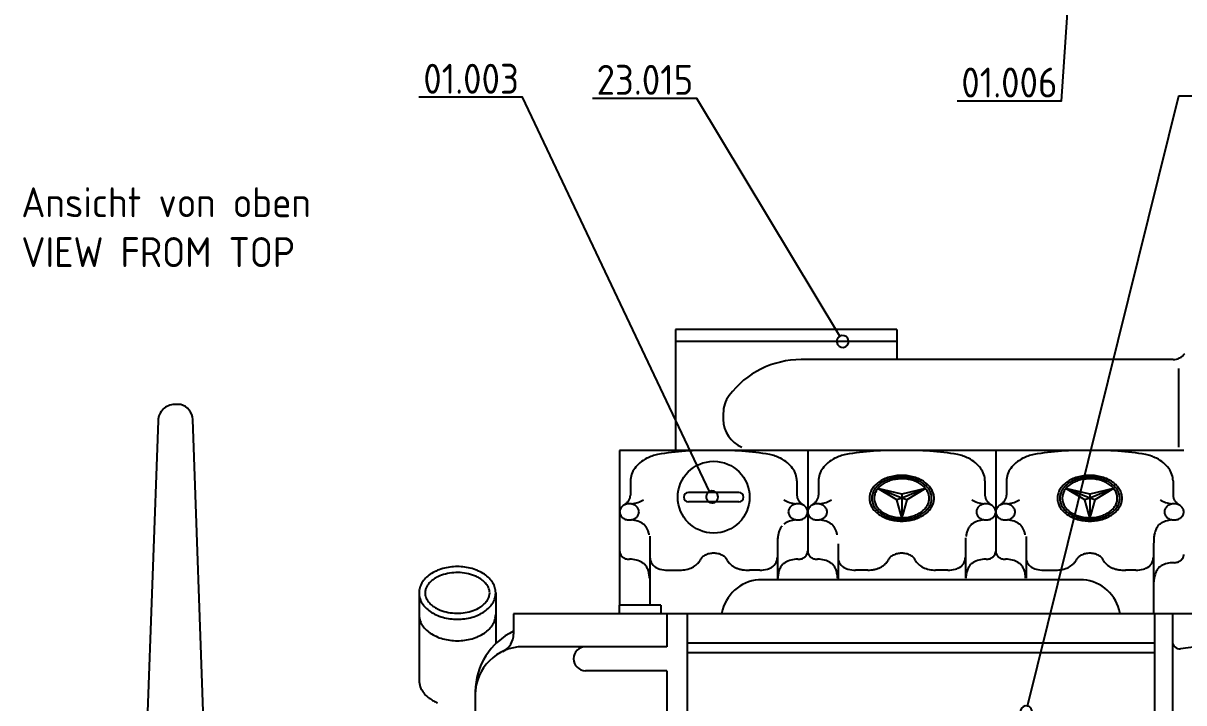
# Model space of a CAD drawing. Extents: x 138 to 6334, y 107 to 3959.
# Drawn here: x 469 to 1438, y 1206 to 1774 of the extents above; entities that cross this region are included whole.
import ezdxf
from ezdxf.enums import TextEntityAlignment as Align

# ---------------------------------------------------------------- set-up
doc = ezdxf.new("R2010")
doc.units = 0
for name, color, linetype in [('5', 3, 'CONTINUOUS'), ('6', 2, 'CONTINUOUS'), ('RASTER-6', 2, 'CONTINUOUS'), ('TV-0', 7, 'CONTINUOUS'), ('TV-4', 3, 'CONTINUOUS')]:
    doc.layers.add(name, color=color, linetype=linetype)
doc.styles.get("Standard").update_dxf_attribs({"font": 'geniso.shx'})

msp = doc.modelspace()

# ---------------------------------------------------------------- linework, layer by layer
at = {"layer": '5'}
for points in [[(1384.625785, 2432.708933, 1), (1385.301565, 2442.686073, 1), (1384.625785, 2432.708933), (1335.590771, 1708.760556), (1248.830928, 1708.760556)], [(1042.198198, 1382.44952, 1), (1046.483282, 1373.414142, 1), (1042.198198, 1382.44952), (885.943842, 1711.921946), (799.388624, 1711.921946)], [(1150.76551, 1512.18026, 1), (1155.825963, 1503.55519, 1), (1150.76551, 1512.18026), (1031.522388, 1711.006911), (944.352011, 1711.006911)], [(1307.654924, 1203.143978, 1), (1305.252521, 1193.436844, 1), (1307.654924, 1203.143978), (1433.858224, 1713.080268), (1526.255104, 1713.080268)]]:
    msp.add_lwpolyline(points, format="xyb", dxfattribs=at)
at = {"layer": 'TV-0'}
for p, q in [((1013.561394, 1517.728351), (1013.561394, 1416.751351)), ((1198.561394, 1517.728351), (1013.561394, 1517.728351)), ((1198.561394, 1517.728351), (1198.561394, 1492.728351)), ((1198.561394, 1507.728351), (1013.561394, 1507.728351)), ((1429.067394, 1492.728351), (1118.561394, 1492.728351)), ((600.641394, 1455.228351), (595.481394, 1455.228351)), ((1053.561394, 1447.728351), (1053.561394, 1442.728351)), ((581.686394, 1441.658351), (569.755394, 1107.947351)), ((622.683394, 1107.947351), (610.715394, 1442.684351)), ((1124.059394, 1416.751351), (967.059394, 1416.751351)), ((967.059394, 1416.751351), (967.059394, 1287.528351)), ((1281.059394, 1416.751351), (1124.059394, 1416.751351)), ((1124.059394, 1416.751351), (1124.059394, 1332.598351)), ((1281.059394, 1416.751351), (1281.059394, 1332.598351)), ((1438.059394, 1416.751351), (1281.059394, 1416.751351)), ((1281.059394, 1416.751351), (1281.059394, 1346.228351)), ((976.059394, 1391.253351), (976.059394, 1379.436351)), ((1115.059394, 1391.253351), (1115.059394, 1379.436351)), ((1115.059394, 1391.253351), (1115.059394, 1379.436351)), ((1133.059394, 1391.253351), (1133.059394, 1379.436351)), ((1272.059394, 1391.253351), (1272.059394, 1379.436351)), ((1272.059394, 1391.253351), (1272.059394, 1379.436351)), ((1290.059394, 1391.253351), (1290.059394, 1379.436351)), ((1429.059394, 1391.253351), (1429.059394, 1379.436351)), ((1429.059394, 1391.253351), (1429.059394, 1379.436351)), ((1066.559394, 1381.728351), (1024.559394, 1381.728351)), ((1202.559394, 1380.288351), (1182.640394, 1384.965351)), ((1198.402394, 1375.419351), (1182.640394, 1384.965351)), ((1202.559394, 1376.834351), (1182.640394, 1384.965351)), ((1202.559394, 1376.834351), (1198.402394, 1375.419351)), ((1222.478394, 1384.965351), (1202.559394, 1380.288351)), ((1222.478394, 1384.965351), (1202.559394, 1376.834351)), ((1202.559394, 1380.288351), (1202.559394, 1376.834351)), ((1206.716394, 1375.419351), (1202.559394, 1376.834351)), ((1202.559394, 1376.834351), (1202.559394, 1360.570351)), ((1222.478394, 1384.965351), (1206.716394, 1375.419351)), ((1359.559394, 1380.288351), (1339.640394, 1384.965351)), ((1355.402394, 1375.419351), (1339.640394, 1384.965351)), ((1359.559394, 1376.834351), (1339.640394, 1384.965351)), ((1359.559394, 1376.834351), (1355.402394, 1375.419351)), ((1379.478394, 1384.965351), (1359.559394, 1380.288351)), ((1379.478394, 1384.965351), (1359.559394, 1376.834351)), ((1359.559394, 1380.288351), (1359.559394, 1376.834351)), ((1363.716394, 1375.419351), (1359.559394, 1376.834351)), ((1359.559394, 1376.834351), (1359.559394, 1360.570351)), ((1379.478394, 1384.965351), (1363.716394, 1375.419351)), ((1066.559394, 1373.728351), (1024.559394, 1373.728351)), ((1202.559394, 1360.570351), (1198.402394, 1375.419351)), ((1206.716394, 1375.419351), (1202.559394, 1360.570351)), ((1359.559394, 1360.570351), (1355.402394, 1375.419351)), ((1363.716394, 1375.419351), (1359.559394, 1360.570351)), ((992.376394, 1345.108351), (992.376394, 1310.050351)), ((1098.742394, 1343.665351), (1098.742394, 1308.728351)), ((1149.376394, 1338.839351), (1149.376394, 1308.728351)), ((1255.742394, 1343.643351), (1255.742394, 1310.050351)), ((1306.376394, 1344.778351), (1306.376394, 1310.050351)), ((1413.076394, 1342.778351), (1412.742394, 1336.019351)), ((1412.742394, 1336.019351), (1412.742394, 1291.162351)), ((976.995394, 1325.807351), (975.159394, 1325.807351)), ((1115.959394, 1325.807351), (1114.122394, 1325.807351)), ((1133.995394, 1325.807351), (1132.159394, 1325.807351)), ((1272.959394, 1325.807351), (1271.122394, 1325.807351)), ((1290.995394, 1325.807351), (1289.159394, 1325.807351)), ((1429.959394, 1322.988351), (1428.122394, 1322.988351)), ((992.376394, 1315.050351), (992.376394, 1287.528351)), ((1007.059394, 1316.726351), (1017.274394, 1316.726351)), ((1073.843394, 1316.726351), (1075.559394, 1316.726351)), ((1084.120394, 1316.727351), (1075.402394, 1316.726351)), ((1351.335394, 1308.728351), (1085.787394, 1308.728351)), ((1172.715394, 1316.726351), (1163.997394, 1316.727351)), ((1174.274394, 1316.726351), (1172.559394, 1316.726351)), ((1241.059394, 1316.726351), (1230.843394, 1316.726351)), ((1321.059394, 1316.726351), (1331.274394, 1316.726351)), ((1387.843394, 1316.726351), (1389.559394, 1316.726351)), ((1398.120394, 1316.727351), (1389.402394, 1316.726351)), ((1412.742394, 1300.348351), (1412.742394, 1280.228351)), ((799.561394, 1297.728351), (799.561394, 1224.728351)), ((863.561394, 1297.728351), (863.561394, 1255.319351)), ((878.561394, 1280.228351), (878.561394, 1263.324351)), ((1023.561394, 1280.228351), (878.561394, 1280.228351)), ((966.561394, 1287.528351), (966.561394, 1280.228351)), ((1001.561394, 1287.528351), (966.561394, 1287.528351)), ((1001.561394, 1287.528351), (1001.561394, 1280.228351)), ((1006.561394, 1280.228351), (1006.561394, 1252.728351)), ((1023.561394, 1280.228351), (1023.561394, 715.228351)), ((1023.561394, 1280.228351), (1023.561394, 715.228351)), ((1413.561394, 1280.228351), (1023.561394, 1280.228351)), ((1052.945394, 1283.528351), (1052.061394, 1280.228351)), ((1385.061394, 1280.228351), (1384.177394, 1283.528351)), ((1413.561394, 1280.228351), (1413.561394, 715.228351)), ((1510.723394, 1280.228351), (1413.561394, 1280.228351)), ((1413.561394, 1280.228351), (1413.561394, 1015.296351)), ((1428.561394, 1280.228351), (1428.561394, 715.228351)), ((1518.561394, 1261.828351), (1435.328394, 1251.100351)), ((1006.561394, 1252.728351), (886.561394, 1252.728351)), ((1413.561394, 1255.728351), (1023.561394, 1255.728351)), ((1413.561394, 1247.728351), (1023.561394, 1247.728351)), ((1006.561394, 1232.728351), (938.561394, 1232.728351)), ((1006.561394, 1232.728351), (1006.561394, 1052.728351)), ((846.561394, 1215.132351), (846.561394, 1111.728351))]:
    msp.add_line(p, q, dxfattribs=at)
msp.add_circle((1045.559394, 1377.728351), 30, dxfattribs=at)
for centre, radius, start, end in [((1118.561394, 1417.728351), 75, 90, 143.13), ((1429.067394, 1504.728351), 12, 270, 324.315), ((595.501008, 1441.571306), 13.657059, 90.082289, 134.660534), ((596.871139, 1441.984356), 13.770194, 38.642884, 74.109588), ((1078.561394, 1447.728351), 25, 143.13, 180), ((595.866954, 1441.18589), 14.188429, 134.617651, 178.091752), ((596.479279, 1441.670641), 14.27216, 4.072982, 38.644193), ((1078.561394, 1442.728351), 25, 180, 247.865), ((1038.337925, 1182.693026), 234.101775, 93.997158, 99.725543), ((1039.265404, 1171.421258), 245.410817, 88.530388, 94.029728), ((1051.853383, 1171.421258), 245.410817, 85.970272, 91.469612), ((1052.780363, 1182.70302), 234.091841, 80.274165, 86.002549), ((1195.337925, 1182.693026), 234.101775, 93.997158, 99.725543), ((1196.265404, 1171.421258), 245.410817, 88.530388, 94.029728), ((1208.853383, 1171.421258), 245.410817, 85.970272, 91.469612), ((1209.780363, 1182.70302), 234.091841, 80.274165, 86.002549), ((1352.337925, 1182.693026), 234.101775, 93.997158, 99.725543), ((1353.265404, 1171.421258), 245.410817, 88.530388, 94.029728), ((1365.853383, 1171.421258), 245.410817, 85.970272, 91.469612), ((1366.780363, 1182.70302), 234.091841, 80.274165, 86.002549), ((999.611519, 1387.309032), 24.689179, 129.388439, 144.036182), ((1003.793781, 1382.298232), 31.215835, 116.664091, 129.484954), ((1006.580722, 1377.142254), 37.074576, 109.605912, 116.93727), ((1008.206012, 1372.687743), 41.816207, 103.011276, 109.655724), ((1082.912276, 1372.67913), 41.824486, 70.3476, 76.992048), ((1082.912276, 1372.67913), 41.824486, 70.3476, 76.992048), ((1084.537565, 1377.150058), 37.067392, 63.057954, 70.389312), ((1084.537565, 1377.150058), 37.067392, 63.057954, 70.389312), ((1087.324007, 1382.298232), 31.215835, 50.515046, 63.335909), ((1087.324007, 1382.298232), 31.215835, 50.515046, 63.335909), ((1091.506268, 1387.309032), 24.689179, 35.963818, 50.611561), ((1091.506268, 1387.309032), 24.689179, 35.963818, 50.611561), ((1156.611519, 1387.309032), 24.689179, 129.388439, 144.036182), ((1160.793781, 1382.298232), 31.215835, 116.664091, 129.484954), ((1163.580722, 1377.142254), 37.074576, 109.605912, 116.93727), ((1165.206012, 1372.687743), 41.816207, 103.011276, 109.655724), ((1239.912276, 1372.67913), 41.824486, 70.3476, 76.992048), ((1239.912276, 1372.67913), 41.824486, 70.3476, 76.992048), ((1241.537565, 1377.150058), 37.067392, 63.057954, 70.389312), ((1241.537565, 1377.150058), 37.067392, 63.057954, 70.389312), ((1244.324007, 1382.298232), 31.215835, 50.515046, 63.335909), ((1244.324007, 1382.298232), 31.215835, 50.515046, 63.335909), ((1248.506268, 1387.309032), 24.689179, 35.963818, 50.611561), ((1248.506268, 1387.309032), 24.689179, 35.963818, 50.611561), ((1313.611519, 1387.309032), 24.689179, 129.388439, 144.036182), ((1317.793781, 1382.298232), 31.215835, 116.664091, 129.484954), ((1320.580722, 1377.142254), 37.074576, 109.605912, 116.93727), ((1322.206012, 1372.687743), 41.816207, 103.011276, 109.655724), ((1396.912276, 1372.67913), 41.824486, 70.3476, 76.992048), ((1396.912276, 1372.67913), 41.824486, 70.3476, 76.992048), ((1398.537565, 1377.150058), 37.067392, 63.057954, 70.389312), ((1398.537565, 1377.150058), 37.067392, 63.057954, 70.389312), ((1401.324007, 1382.298232), 31.215835, 50.515046, 63.335909), ((1401.324007, 1382.298232), 31.215835, 50.515046, 63.335909), ((1405.506268, 1387.309032), 24.689179, 35.963818, 50.611561), ((1405.506268, 1387.309032), 24.689179, 35.963818, 50.611561), ((992.98824, 1391.217616), 16.928884, 161.127991, 179.879054), ((995.484672, 1390.316935), 19.582497, 144.068275, 160.99697), ((1095.633116, 1390.316935), 19.582497, 19.00303, 35.931725), ((1095.633116, 1390.316935), 19.582497, 19.00303, 35.931725), ((1098.130048, 1391.214588), 16.92939, 0.131191, 18.882255), ((1098.130048, 1391.214588), 16.92939, 0.131191, 18.882255), ((1149.98824, 1391.217616), 16.928884, 161.127991, 179.879054), ((1152.484672, 1390.316935), 19.582497, 144.068275, 160.99697), ((1202.295657, 1359.885325), 36.02258, 97.999822, 106.246853), ((1202.542245, 1358.151741), 37.773612, 89.986123, 98.004259), ((1202.581445, 1358.160375), 37.764988, 82.027456, 90.045592), ((1202.821001, 1359.875454), 36.03326, 73.779411, 82.026442), ((1252.633116, 1390.316935), 19.582497, 19.00303, 35.931725), ((1252.633116, 1390.316935), 19.582497, 19.00303, 35.931725), ((1255.130048, 1391.214588), 16.92939, 0.131191, 18.882255), ((1255.130048, 1391.214588), 16.92939, 0.131191, 18.882255), ((1306.98824, 1391.217616), 16.928884, 161.127991, 179.879054), ((1309.484672, 1390.316935), 19.582497, 144.068275, 160.99697), ((1359.295657, 1359.885325), 36.02258, 97.999822, 106.246853), ((1359.542245, 1358.151741), 37.773612, 89.986123, 98.004259), ((1359.581445, 1358.160375), 37.764988, 82.027456, 90.045592), ((1359.821001, 1359.875454), 36.03326, 73.779411, 82.026442), ((1409.633116, 1390.316935), 19.582497, 19.00303, 35.931725), ((1409.633116, 1390.316935), 19.582497, 19.00303, 35.931725), ((1412.130048, 1391.214588), 16.92939, 0.131191, 18.882255), ((1412.130048, 1391.214588), 16.92939, 0.131191, 18.882255), ((1193.291296, 1374.882666), 18.205542, 136.422647, 149.471965), ((1193.975726, 1375.028933), 16.854669, 136.422955, 149.472272), ((1196.219206, 1372.141801), 22.216043, 125.057364, 136.506985), ((1194.665028, 1375.170329), 15.509959, 136.420137, 149.469454), ((1196.690881, 1372.486701), 20.574114, 125.056659, 136.50628), ((1197.158069, 1372.836089), 18.925116, 125.054252, 136.503873), ((1198.977758, 1368.316034), 26.932299, 115.108688, 125.186245), ((1199.243194, 1368.947292), 24.937496, 115.108445, 125.186002), ((1199.50863, 1369.57755), 22.942694, 115.108159, 125.185717), ((1201.186688, 1363.708787), 32.041544, 106.25585, 115.189464), ((1201.287222, 1364.682863), 29.666341, 106.254677, 115.188291), ((1201.394156, 1365.656438), 27.29341, 106.265906, 115.19952), ((1202.312386, 1361.139617), 33.354905, 97.9946, 106.241631), ((1202.329115, 1362.393908), 30.68723, 97.98847, 106.235501), ((1202.545124, 1359.540677), 34.970675, 89.989728, 98.007864), ((1202.548503, 1360.922478), 32.174873, 89.993072, 98.011208), ((1202.579566, 1359.535043), 34.97632, 82.028013, 90.046149), ((1202.570552, 1360.923478), 32.173878, 82.014201, 90.032337), ((1202.790043, 1362.389973), 30.691114, 73.792607, 82.039638), ((1202.798837, 1361.136181), 33.360245, 73.772552, 82.019583), ((1203.724933, 1365.655037), 27.294873, 64.830458, 73.764072), ((1203.830867, 1364.681462), 29.667806, 64.839289, 73.772903), ((1203.9304, 1363.708387), 32.043008, 64.836072, 73.769686), ((1205.337013, 1369.111081), 23.481357, 54.955224, 64.804031), ((1205.583953, 1368.44121), 25.519451, 54.964126, 64.812933), ((1205.825089, 1367.770839), 27.560466, 54.961235, 64.810042), ((1207.961694, 1372.834114), 18.926165, 43.538931, 54.988551), ((1208.422894, 1372.485226), 20.578434, 43.522519, 54.97214), ((1208.894069, 1372.136339), 22.224159, 43.528122, 54.977743), ((1210.44726, 1375.166214), 15.517917, 30.569443, 43.61876), ((1211.139933, 1375.025318), 16.859116, 30.572543, 43.62186), ((1211.824363, 1374.880051), 18.209989, 30.569525, 43.618843), ((1350.291296, 1374.882666), 18.205542, 136.422647, 149.471965), ((1350.975726, 1375.028933), 16.854669, 136.422955, 149.472272), ((1353.219206, 1372.141801), 22.216043, 125.057364, 136.506985), ((1351.665028, 1375.170329), 15.509959, 136.420137, 149.469454), ((1353.690881, 1372.486701), 20.574114, 125.056659, 136.50628), ((1354.158069, 1372.836089), 18.925116, 125.054252, 136.503873), ((1355.977758, 1368.316034), 26.932299, 115.108688, 125.186245), ((1356.243194, 1368.947292), 24.937496, 115.108445, 125.186002), ((1356.50863, 1369.57755), 22.942694, 115.108159, 125.185717), ((1358.186688, 1363.708787), 32.041544, 106.25585, 115.189464), ((1358.287222, 1364.682863), 29.666341, 106.254677, 115.188291), ((1358.394156, 1365.656438), 27.29341, 106.265906, 115.19952), ((1359.312386, 1361.139617), 33.354905, 97.9946, 106.241631), ((1359.329115, 1362.393908), 30.68723, 97.98847, 106.235501), ((1359.545124, 1359.540677), 34.970675, 89.989728, 98.007864), ((1359.548503, 1360.922478), 32.174873, 89.993072, 98.011208), ((1359.579566, 1359.535043), 34.97632, 82.028013, 90.046149), ((1359.570552, 1360.923478), 32.173878, 82.014201, 90.032337), ((1359.790043, 1362.389973), 30.691114, 73.792607, 82.039638), ((1359.798837, 1361.136181), 33.360245, 73.772552, 82.019583), ((1360.724933, 1365.655037), 27.294873, 64.830458, 73.764072), ((1360.830867, 1364.681462), 29.667806, 64.839289, 73.772903), ((1360.9304, 1363.708387), 32.043008, 64.836072, 73.769686), ((1362.337013, 1369.111081), 23.481357, 54.955224, 64.804031), ((1362.583953, 1368.44121), 25.519451, 54.964126, 64.812933), ((1362.825089, 1367.770839), 27.560466, 54.961235, 64.810042), ((1364.961694, 1372.834114), 18.926165, 43.538931, 54.988551), ((1365.422894, 1372.485226), 20.578434, 43.522519, 54.97214), ((1365.894069, 1372.136339), 22.224159, 43.528122, 54.977743), ((1367.44726, 1375.166214), 15.517917, 30.569443, 43.61876), ((1368.139933, 1375.025318), 16.859116, 30.572543, 43.62186), ((1368.824363, 1374.880051), 18.209989, 30.569525, 43.618843), ((967.436597, 1379.764485), 8.673325, 326.863612, 342.652222), ((968.403065, 1379.447568), 7.656337, 342.759447, 359.916061), ((1024.559394, 1377.728351), 4, 90, 180), ((1024.559394, 1377.728351), 4, 180, 270), ((1066.559394, 1377.728351), 4, 0, 90), ((1066.559394, 1377.728351), 4, 270, 0), ((1122.715723, 1379.447568), 7.656337, 180.083939, 197.240553), ((1122.715723, 1379.447568), 7.656337, 180.083939, 197.240553), ((1122.715723, 1379.447568), 7.656337, 180.083939, 197.240553), ((1123.682191, 1379.764485), 8.673325, 197.347778, 213.136388), ((1123.682191, 1379.764485), 8.673325, 197.347778, 213.136388), ((1123.682191, 1379.764485), 8.673325, 197.347778, 213.136388), ((1124.436597, 1379.764485), 8.673325, 326.863612, 342.652222), ((1125.403065, 1379.447568), 7.656337, 342.759447, 359.916061), ((1189.206243, 1376.830187), 13.64685, 164.193906, 179.982517), ((1189.25462, 1376.842833), 13.695229, 180.035486, 195.824096), ((1190.78116, 1376.371208), 15.28724, 149.498771, 164.146513), ((1190.19561, 1376.829713), 12.636217, 164.190357, 179.978968), ((1190.240381, 1376.843808), 12.680991, 180.042726, 195.831337), ((1191.655243, 1376.407196), 14.15575, 149.506722, 164.154464), ((1191.184477, 1376.832844), 11.625083, 164.203962, 179.992573), ((1191.225642, 1376.841176), 11.66625, 180.033518, 195.822128), ((1192.524937, 1376.438795), 13.022197, 149.4934, 164.141143), ((1212.593741, 1376.440514), 13.021682, 15.89738, 30.545123), ((1213.896751, 1376.827026), 11.662645, 0.035985, 15.824595), ((1213.930705, 1376.835358), 11.628689, 344.206428, 359.995039), ((1213.462935, 1376.406026), 14.156779, 15.895563, 30.543306), ((1214.882012, 1376.824395), 12.677385, 0.044998, 15.833608), ((1214.920072, 1376.834884), 12.639322, 344.208975, 359.997586), ((1214.337018, 1376.371037), 15.288271, 15.899811, 30.547553), ((1215.867773, 1376.825369), 13.691624, 0.037587, 15.826198), ((1215.908939, 1376.838015), 13.650456, 344.19601, 359.98462), ((1279.715723, 1379.447568), 7.656337, 180.083939, 197.240553), ((1279.715723, 1379.447568), 7.656337, 180.083939, 197.240553), ((1279.715723, 1379.447568), 7.656337, 180.083939, 197.240553), ((1280.682191, 1379.764485), 8.673325, 197.347778, 213.136388), ((1280.682191, 1379.764485), 8.673325, 197.347778, 213.136388), ((1280.682191, 1379.764485), 8.673325, 197.347778, 213.136388), ((1281.436597, 1379.764485), 8.673325, 326.863612, 342.652222), ((1282.403065, 1379.447568), 7.656337, 342.759447, 359.916061), ((1346.206243, 1376.830187), 13.64685, 164.193906, 179.982517), ((1346.25462, 1376.842833), 13.695229, 180.035486, 195.824096), ((1347.78116, 1376.371208), 15.28724, 149.498771, 164.146513), ((1347.19561, 1376.829713), 12.636217, 164.190357, 179.978968), ((1347.240381, 1376.843808), 12.680991, 180.042726, 195.831337), ((1348.655243, 1376.407196), 14.15575, 149.506722, 164.154464), ((1348.184477, 1376.832844), 11.625083, 164.203962, 179.992573), ((1348.225642, 1376.841176), 11.66625, 180.033518, 195.822128), ((1349.524937, 1376.438795), 13.022197, 149.4934, 164.141143), ((1369.593741, 1376.440514), 13.021682, 15.89738, 30.545123), ((1370.896751, 1376.827026), 11.662645, 0.035985, 15.824595), ((1370.930705, 1376.835358), 11.628689, 344.206428, 359.995039), ((1370.462935, 1376.406026), 14.156779, 15.895563, 30.543306), ((1371.882012, 1376.824395), 12.677385, 0.044998, 15.833608), ((1371.920072, 1376.834884), 12.639322, 344.208975, 359.997586), ((1371.337018, 1376.371037), 15.288271, 15.899811, 30.547553), ((1372.867773, 1376.825369), 13.691624, 0.037587, 15.826198), ((1372.908939, 1376.838015), 13.650456, 344.19601, 359.98462), ((1436.715723, 1379.447568), 7.656337, 180.083939, 197.240553), ((1436.715723, 1379.447568), 7.656337, 180.083939, 197.240553), ((1436.715723, 1379.447568), 7.656337, 180.083939, 197.240553), ((1437.682191, 1379.764485), 8.673325, 197.347778, 213.136388), ((1437.682191, 1379.764485), 8.673325, 197.347778, 213.136388), ((1437.682191, 1379.764485), 8.673325, 197.347778, 213.136388), ((972.884311, 1365.439255), 5.824926, 153.433741, 179.900692), ((973.792667, 1364.973231), 6.845805, 129.595577, 153.345241), ((974.756086, 1363.827583), 8.342657, 108.880842, 129.679221), ((964.007499, 1382.746022), 13.248366, 301.179188, 313.085986), ((975.137182, 1362.819261), 9.42011, 89.883151, 109.089445), ((965.770189, 1380.863888), 10.669703, 313.077033, 326.811554), ((975.181515, 1362.820261), 9.419124, 70.94652, 90.152814), ((975.25546, 1394.307124), 22.136259, 274.50816, 288.699349), ((975.560426, 1363.824634), 8.346136, 50.355966, 71.154345), ((976.524999, 1364.974353), 6.845418, 26.683337, 50.433002), ((976.639695, 1390.419716), 18.01038, 288.493028, 304.73777), ((977.423972, 1365.437003), 5.834435, 0.121265, 26.588216), ((1114.479093, 1390.419716), 18.01038, 235.26223, 251.506972), ((1113.684311, 1365.439255), 5.824926, 153.433741, 179.900692), ((1114.592667, 1364.973231), 6.845805, 129.595577, 153.345241), ((1115.862828, 1394.303107), 22.132294, 251.298544, 265.489732), ((1115.556086, 1363.827583), 8.342657, 108.880842, 129.679221), ((1115.937182, 1362.819261), 9.42011, 89.883151, 109.089445), ((1115.981515, 1362.820261), 9.419124, 70.94652, 90.152814), ((1125.348099, 1380.859736), 10.667013, 213.171254, 226.905775), ((1125.348099, 1380.859736), 10.667013, 213.171254, 226.905775), ((1125.348099, 1380.859736), 10.667013, 213.171254, 226.905775), ((1127.110288, 1382.746022), 13.248366, 226.914014, 238.820812), ((1127.110288, 1382.746022), 13.248366, 226.914014, 238.820812), ((1127.110288, 1382.746022), 13.248366, 226.914014, 238.820812), ((1116.360426, 1363.824634), 8.346136, 50.355966, 71.154345), ((1117.324999, 1364.974353), 6.845418, 26.683337, 50.433002), ((1118.223972, 1365.437003), 5.834435, 0.121265, 26.588216), ((1129.884311, 1365.439255), 5.824926, 153.433741, 179.900692), ((1130.792667, 1364.973231), 6.845805, 129.595577, 153.345241), ((1131.756086, 1363.827583), 8.342657, 108.880842, 129.679221), ((1121.007499, 1382.746022), 13.248366, 301.179188, 313.085986), ((1132.137182, 1362.819261), 9.42011, 89.883151, 109.089445), ((1122.770189, 1380.863888), 10.669703, 313.077033, 326.811554), ((1132.181515, 1362.820261), 9.419124, 70.94652, 90.152814), ((1132.25546, 1394.307124), 22.136259, 274.50816, 288.699349), ((1132.560426, 1363.824634), 8.346136, 50.355966, 71.154345), ((1133.524999, 1364.974353), 6.845418, 26.683337, 50.433002), ((1133.639695, 1390.419716), 18.01038, 288.493028, 304.73777), ((1134.423972, 1365.437003), 5.834435, 0.121265, 26.588216), ((1190.781769, 1377.296666), 15.288271, 195.899811, 210.547553), ((1193.294425, 1378.787652), 18.209989, 210.569525, 223.618843), ((1191.655853, 1377.261677), 14.156779, 195.895563, 210.543306), ((1193.978855, 1378.642384), 16.859116, 210.572543, 223.62186), ((1192.525547, 1377.231079), 13.023229, 195.913238, 210.560981), ((1194.672028, 1378.497117), 15.515263, 210.556482, 223.605799), ((1196.690906, 1381.182976), 20.575162, 223.533093, 234.982714), ((1197.157094, 1380.833589), 18.926165, 223.538931, 234.988551), ((1207.960719, 1380.831614), 18.925116, 305.054252, 316.503873), ((1208.427906, 1381.181001), 20.574114, 305.056659, 316.50628), ((1208.899581, 1381.525901), 22.216043, 305.057364, 316.506985), ((1210.45376, 1378.497374), 15.509959, 316.420137, 329.469454), ((1211.13869, 1378.639269), 16.858181, 316.431966, 329.481283), ((1212.593851, 1377.228908), 13.022197, 329.4934, 344.141143), ((1211.827491, 1378.785037), 18.205542, 316.422647, 329.471965), ((1213.467935, 1377.264897), 14.153688, 329.485878, 344.13362), ((1214.337628, 1377.296495), 15.28724, 329.498771, 344.146513), ((1271.479093, 1390.419716), 18.01038, 235.26223, 251.506972), ((1270.684311, 1365.439255), 5.824926, 153.433741, 179.900692), ((1270.684311, 1365.439255), 5.824926, 153.433741, 179.900692), ((1271.592667, 1364.973231), 6.845805, 129.595577, 153.345241), ((1271.592667, 1364.973231), 6.845805, 129.595577, 153.345241), ((1272.862828, 1394.303107), 22.132294, 251.298544, 265.489732), ((1272.556086, 1363.827583), 8.342657, 108.880842, 129.679221), ((1272.556086, 1363.827583), 8.342657, 108.880842, 129.679221), ((1272.937182, 1362.819261), 9.42011, 89.883151, 109.089445), ((1272.937182, 1362.819261), 9.42011, 89.883151, 109.089445), ((1272.981515, 1362.820261), 9.419124, 70.94652, 90.152814), ((1272.981515, 1362.820261), 9.419124, 70.94652, 90.152814), ((1282.348099, 1380.859736), 10.667013, 213.171254, 226.905775), ((1282.348099, 1380.859736), 10.667013, 213.171254, 226.905775), ((1282.348099, 1380.859736), 10.667013, 213.171254, 226.905775), ((1284.110288, 1382.746022), 13.248366, 226.914014, 238.820812), ((1284.110288, 1382.746022), 13.248366, 226.914014, 238.820812), ((1284.110288, 1382.746022), 13.248366, 226.914014, 238.820812), ((1273.360426, 1363.824634), 8.346136, 50.355966, 71.154345), ((1273.360426, 1363.824634), 8.346136, 50.355966, 71.154345), ((1274.324999, 1364.974353), 6.845418, 26.683337, 50.433002), ((1274.324999, 1364.974353), 6.845418, 26.683337, 50.433002), ((1275.223972, 1365.437003), 5.834435, 0.121265, 26.588216), ((1275.223972, 1365.437003), 5.834435, 0.121265, 26.588216), ((1286.884311, 1365.439255), 5.824926, 153.433741, 179.900692), ((1287.792667, 1364.973231), 6.845805, 129.595577, 153.345241), ((1288.756086, 1363.827583), 8.342657, 108.880842, 129.679221), ((1278.007499, 1382.746022), 13.248366, 301.179188, 313.085986), ((1289.137182, 1362.819261), 9.42011, 89.883151, 109.089445), ((1279.770189, 1380.863888), 10.669703, 313.077033, 326.811554), ((1289.181515, 1362.820261), 9.419124, 70.94652, 90.152814), ((1289.25546, 1394.307124), 22.136259, 274.50816, 288.699349), ((1289.560426, 1363.824634), 8.346136, 50.355966, 71.154345), ((1290.524999, 1364.974353), 6.845418, 26.683337, 50.433002), ((1290.639695, 1390.419716), 18.01038, 288.493028, 304.73777), ((1291.423972, 1365.437003), 5.834435, 0.121265, 26.588216), ((1347.781769, 1377.296666), 15.288271, 195.899811, 210.547553), ((1350.294425, 1378.787652), 18.209989, 210.569525, 223.618843), ((1348.655853, 1377.261677), 14.156779, 195.895563, 210.543306), ((1350.978855, 1378.642384), 16.859116, 210.572543, 223.62186), ((1349.525547, 1377.231079), 13.023229, 195.913238, 210.560981), ((1351.672028, 1378.497117), 15.515263, 210.556482, 223.605799), ((1353.690906, 1381.182976), 20.575162, 223.533093, 234.982714), ((1354.157094, 1380.833589), 18.926165, 223.538931, 234.988551), ((1364.960719, 1380.831614), 18.925116, 305.054252, 316.503873), ((1365.427906, 1381.181001), 20.574114, 305.056659, 316.50628), ((1365.899581, 1381.525901), 22.216043, 305.057364, 316.506985), ((1367.45376, 1378.497374), 15.509959, 316.420137, 329.469454), ((1368.13869, 1378.639269), 16.858181, 316.431966, 329.481283), ((1369.593851, 1377.228908), 13.022197, 329.4934, 344.141143), ((1368.827491, 1378.785037), 18.205542, 316.422647, 329.471965), ((1370.467935, 1377.264897), 14.153688, 329.485878, 344.13362), ((1371.337628, 1377.296495), 15.28724, 329.498771, 344.146513), ((1428.479093, 1390.419716), 18.01038, 235.26223, 251.506972), ((1427.684311, 1365.439255), 5.824926, 153.433741, 179.900692), ((1427.684311, 1365.439255), 5.824926, 153.433741, 179.900692), ((1428.592667, 1364.973231), 6.845805, 129.595577, 153.345241), ((1428.592667, 1364.973231), 6.845805, 129.595577, 153.345241), ((1429.862828, 1394.303107), 22.132294, 251.298544, 265.489732), ((1429.556086, 1363.827583), 8.342657, 108.880842, 129.679221), ((1429.556086, 1363.827583), 8.342657, 108.880842, 129.679221), ((1429.937182, 1362.819261), 9.42011, 89.883151, 109.089445), ((1429.937182, 1362.819261), 9.42011, 89.883151, 109.089445), ((1429.981515, 1362.820261), 9.419124, 70.94652, 90.152814), ((1429.981515, 1362.820261), 9.419124, 70.94652, 90.152814), ((1439.348099, 1380.859736), 10.667013, 213.171254, 226.905775), ((1439.348099, 1380.859736), 10.667013, 213.171254, 226.905775), ((1439.348099, 1380.859736), 10.667013, 213.171254, 226.905775), ((1441.110288, 1382.746022), 13.248366, 226.914014, 238.820812), ((1441.110288, 1382.746022), 13.248366, 226.914014, 238.820812), ((1441.110288, 1382.746022), 13.248366, 226.914014, 238.820812), ((1430.360426, 1363.824634), 8.346136, 50.355966, 71.154345), ((1430.360426, 1363.824634), 8.346136, 50.355966, 71.154345), ((1431.324999, 1364.974353), 6.845418, 26.683337, 50.433002), ((1431.324999, 1364.974353), 6.845418, 26.683337, 50.433002), ((1432.223972, 1365.437003), 5.834435, 0.121265, 26.588216), ((1432.223972, 1365.437003), 5.834435, 0.121265, 26.588216), ((972.893816, 1365.4617), 5.834435, 180.121265, 206.588216), ((973.792789, 1365.924349), 6.845418, 206.683337, 230.433002), ((974.754637, 1367.074569), 8.344783, 230.372561, 251.17094), ((975.139227, 1368.078942), 9.419617, 250.928537, 270.13483), ((975.180605, 1368.079442), 9.42011, 269.883151, 289.089445), ((975.25546, 1336.592578), 22.136259, 71.300651, 85.49184), ((975.562201, 1367.073844), 8.345073, 288.87154, 309.66992), ((976.525621, 1365.923093), 6.844291, 309.61149, 333.361154), ((976.636191, 1340.479487), 18.011965, 55.252166, 71.496908), ((977.433476, 1365.459447), 5.824926, 333.433741, 359.900692), ((1114.482596, 1340.479487), 18.011965, 108.503092, 124.747834), ((1113.693816, 1365.4617), 5.834435, 180.121265, 206.588216), ((1114.592789, 1365.924349), 6.845418, 206.683337, 230.433002), ((1115.862828, 1336.596595), 22.132294, 94.510268, 108.701456), ((1115.554637, 1367.074569), 8.344783, 230.372561, 251.17094), ((1115.939227, 1368.078942), 9.419617, 250.928537, 270.13483), ((1115.980605, 1368.079442), 9.42011, 269.883151, 289.089445), ((1116.362201, 1367.073844), 8.345073, 288.87154, 309.66992), ((1117.325621, 1365.923093), 6.844291, 309.61149, 333.361154), ((1118.233476, 1365.459447), 5.824926, 333.433741, 359.900692), ((1129.893816, 1365.4617), 5.834435, 180.121265, 206.588216), ((1130.792789, 1365.924349), 6.845418, 206.683337, 230.433002), ((1131.754637, 1367.074569), 8.344783, 230.372561, 251.17094), ((1132.139227, 1368.078942), 9.419617, 250.928537, 270.13483), ((1132.180605, 1368.079442), 9.42011, 269.883151, 289.089445), ((1132.25546, 1336.592578), 22.136259, 71.300651, 85.49184), ((1132.562201, 1367.073844), 8.345073, 288.87154, 309.66992), ((1133.525621, 1365.923093), 6.844291, 309.61149, 333.361154), ((1133.636191, 1340.479487), 18.011965, 55.252166, 71.496908), ((1134.433476, 1365.459447), 5.824926, 333.433741, 359.900692), ((1196.224719, 1381.531364), 22.224159, 223.528122, 234.977743), ((1199.293699, 1385.896863), 27.560466, 234.961235, 244.810042), ((1199.540638, 1385.226992), 25.522373, 234.952814, 244.801621), ((1199.781774, 1384.556622), 23.481357, 234.955224, 244.804031), ((1201.188387, 1389.959316), 32.043008, 244.836072, 253.769686), ((1201.287921, 1388.98624), 29.667806, 244.839289, 253.772903), ((1201.387454, 1388.013165), 27.292604, 244.843066, 253.77668), ((1202.297786, 1393.792248), 36.03326, 253.779411, 262.026442), ((1202.313515, 1392.538957), 33.365586, 253.786731, 262.033762), ((1202.33568, 1391.278229), 30.692571, 253.779914, 262.026945), ((1202.537843, 1395.514462), 37.772123, 262.028206, 270.046342), ((1202.546856, 1394.126026), 34.969681, 262.015514, 270.03365), ((1202.548235, 1392.744224), 32.173878, 262.014201, 270.032337), ((1202.570284, 1392.745224), 32.174873, 269.993072, 278.011208), ((1202.573663, 1394.127026), 34.970675, 269.989728, 278.007864), ((1202.577042, 1395.508828), 37.766477, 269.986879, 278.005015), ((1202.782737, 1391.274294), 30.68869, 278.001163, 286.248194), ((1202.806401, 1392.528086), 33.354905, 277.9946, 286.241631), ((1202.82313, 1393.782377), 36.02258, 277.999822, 286.246853), ((1203.731032, 1388.011765), 27.291138, 286.253301, 295.186915), ((1203.831566, 1388.98484), 29.666341, 286.254677, 295.188291), ((1203.932099, 1389.958915), 32.041544, 286.25585, 295.189464), ((1205.610158, 1384.090153), 22.942694, 295.108159, 305.185717), ((1205.875594, 1384.720411), 24.937496, 295.108445, 305.186002), ((1206.14103, 1385.351668), 26.932299, 295.108688, 305.186245), ((1271.482596, 1340.479487), 18.011965, 108.503092, 124.747834), ((1270.693816, 1365.4617), 5.834435, 180.121265, 206.588216), ((1270.693816, 1365.4617), 5.834435, 180.121265, 206.588216), ((1271.592789, 1365.924349), 6.845418, 206.683337, 230.433002), ((1271.592789, 1365.924349), 6.845418, 206.683337, 230.433002), ((1272.862828, 1336.596595), 22.132294, 94.510268, 108.701456), ((1272.554637, 1367.074569), 8.344783, 230.372561, 251.17094), ((1272.554637, 1367.074569), 8.344783, 230.372561, 251.17094), ((1272.939227, 1368.078942), 9.419617, 250.928537, 270.13483), ((1272.939227, 1368.078942), 9.419617, 250.928537, 270.13483), ((1272.980605, 1368.079442), 9.42011, 269.883151, 289.089445), ((1272.980605, 1368.079442), 9.42011, 269.883151, 289.089445), ((1273.362201, 1367.073844), 8.345073, 288.87154, 309.66992), ((1273.362201, 1367.073844), 8.345073, 288.87154, 309.66992), ((1274.325621, 1365.923093), 6.844291, 309.61149, 333.361154), ((1274.325621, 1365.923093), 6.844291, 309.61149, 333.361154), ((1275.233476, 1365.459447), 5.824926, 333.433741, 359.900692), ((1275.233476, 1365.459447), 5.824926, 333.433741, 359.900692), ((1286.893816, 1365.4617), 5.834435, 180.121265, 206.588216), ((1287.792789, 1365.924349), 6.845418, 206.683337, 230.433002), ((1288.754637, 1367.074569), 8.344783, 230.372561, 251.17094), ((1289.139227, 1368.078942), 9.419617, 250.928537, 270.13483), ((1289.180605, 1368.079442), 9.42011, 269.883151, 289.089445), ((1289.25546, 1336.592578), 22.136259, 71.300651, 85.49184), ((1289.562201, 1367.073844), 8.345073, 288.87154, 309.66992), ((1290.525621, 1365.923093), 6.844291, 309.61149, 333.361154), ((1290.636191, 1340.479487), 18.011965, 55.252166, 71.496908), ((1291.433476, 1365.459447), 5.824926, 333.433741, 359.900692), ((1353.224719, 1381.531364), 22.224159, 223.528122, 234.977743), ((1356.293699, 1385.896863), 27.560466, 234.961235, 244.810042), ((1356.540638, 1385.226992), 25.522373, 234.952814, 244.801621), ((1356.781774, 1384.556622), 23.481357, 234.955224, 244.804031), ((1358.188387, 1389.959316), 32.043008, 244.836072, 253.769686), ((1358.287921, 1388.98624), 29.667806, 244.839289, 253.772903), ((1358.387454, 1388.013165), 27.292604, 244.843066, 253.77668), ((1359.297786, 1393.792248), 36.03326, 253.779411, 262.026442), ((1359.313515, 1392.538957), 33.365586, 253.786731, 262.033762), ((1359.33568, 1391.278229), 30.692571, 253.779914, 262.026945), ((1359.537843, 1395.514462), 37.772123, 262.028206, 270.046342), ((1359.546856, 1394.126026), 34.969681, 262.015514, 270.03365), ((1359.548235, 1392.744224), 32.173878, 262.014201, 270.032337), ((1359.570284, 1392.745224), 32.174873, 269.993072, 278.011208), ((1359.573663, 1394.127026), 34.970675, 269.989728, 278.007864), ((1359.577042, 1395.508828), 37.766477, 269.986879, 278.005015), ((1359.782737, 1391.274294), 30.68869, 278.001163, 286.248194), ((1359.806401, 1392.528086), 33.354905, 277.9946, 286.241631), ((1359.82313, 1393.782377), 36.02258, 277.999822, 286.246853), ((1360.731032, 1388.011765), 27.291138, 286.253301, 295.186915), ((1360.831566, 1388.98484), 29.666341, 286.254677, 295.188291), ((1360.932099, 1389.958915), 32.041544, 286.25585, 295.189464), ((1362.610158, 1384.090153), 22.942694, 295.108159, 305.185717), ((1362.875594, 1384.720411), 24.937496, 295.108445, 305.186002), ((1363.14103, 1385.351668), 26.932299, 295.108688, 305.186245), ((1428.482596, 1340.479487), 18.011965, 108.503092, 124.747834), ((1427.693816, 1365.4617), 5.834435, 180.121265, 206.588216), ((1427.693816, 1365.4617), 5.834435, 180.121265, 206.588216), ((1428.592789, 1365.924349), 6.845418, 206.683337, 230.433002), ((1428.592789, 1365.924349), 6.845418, 206.683337, 230.433002), ((1429.862828, 1336.596595), 22.132294, 94.510268, 108.701456), ((1429.554637, 1367.074569), 8.344783, 230.372561, 251.17094), ((1429.554637, 1367.074569), 8.344783, 230.372561, 251.17094), ((1429.939227, 1368.078942), 9.419617, 250.928537, 270.13483), ((1429.939227, 1368.078942), 9.419617, 250.928537, 270.13483), ((1429.980605, 1368.079442), 9.42011, 269.883151, 289.089445), ((1429.980605, 1368.079442), 9.42011, 269.883151, 289.089445), ((1430.362201, 1367.073844), 8.345073, 288.87154, 309.66992), ((1430.362201, 1367.073844), 8.345073, 288.87154, 309.66992), ((1431.325621, 1365.923093), 6.844291, 309.61149, 333.361154), ((1431.325621, 1365.923093), 6.844291, 309.61149, 333.361154), ((1432.233476, 1365.459447), 5.824926, 333.433741, 359.900692), ((1432.233476, 1365.459447), 5.824926, 333.433741, 359.900692), ((981.855838, 1348.325195), 8.592124, 37.412661, 54.113404), ((978.297656, 1345.507214), 13.130609, 26.296802, 37.746423), ((974.701538, 1343.697146), 17.156493, 17.462006, 26.39562), ((971.583726, 1342.686079), 20.434038, 9.982743, 17.543042), ((1120.475418, 1342.455227), 21.400821, 162.69423, 177.79841), ((1116.296505, 1343.739937), 17.028929, 153.247286, 162.638534), ((1112.62566, 1345.634163), 12.898411, 141.285473, 153.420824), ((1138.855838, 1348.325195), 8.592124, 37.412661, 54.113404), ((1135.297656, 1345.507214), 13.130609, 26.296802, 37.746423), ((1131.701538, 1343.697146), 17.156493, 17.462006, 26.39562), ((1128.583726, 1342.686079), 20.434038, 9.982743, 17.543042), ((1277.419936, 1342.499534), 21.338607, 165.646786, 173.893816), ((1274.350569, 1343.328563), 18.159582, 156.160082, 165.780119), ((1270.470982, 1345.111899), 13.890358, 144.05655, 156.42043), ((1267.612753, 1347.135693), 10.388479, 135.821743, 143.839879), ((1265.634504, 1349.065902), 7.624582, 125.329357, 135.864354), ((1295.855838, 1348.325195), 8.592124, 37.412661, 54.113404), ((1292.297656, 1345.507214), 13.130609, 26.296802, 37.746423), ((1288.701538, 1343.697146), 17.156493, 17.462006, 26.39562), ((1285.583726, 1342.686079), 20.434038, 9.982743, 17.543042), ((1432.881596, 1342.850337), 19.761568, 159.542192, 169.84848), ((1432.881596, 1342.850337), 19.761568, 159.542192, 169.84848), ((1428.543746, 1344.515029), 15.115531, 146.429505, 159.707251), ((1428.543746, 1344.515029), 15.115531, 146.429505, 159.707251), ((1425.013669, 1346.807019), 10.906947, 137.27368, 146.207294), ((1425.013669, 1346.807019), 10.906947, 137.27368, 146.207294), ((1422.786867, 1348.878148), 7.865882, 125.443937, 137.350734), ((1422.786867, 1348.878148), 7.865882, 125.443937, 137.350734), ((1435.435594, 1342.346891), 22.364362, 169.732124, 178.894564), ((1435.435594, 1342.346891), 22.364362, 169.732124, 178.894564), ((972.893816, 1332.6107), 5.834435, 180.121265, 206.588216), ((973.795167, 1333.072849), 6.847319, 206.670664, 230.420328), ((974.754637, 1334.222569), 8.344783, 230.372561, 251.17094), ((1002.376394, 1327.580351), 10, 180, 248.011), ((1041.566558, 1321.443993), 8.234531, 132.641677, 152.757972), ((1043.568944, 1319.277842), 11.184402, 116.197554, 132.670313), ((1045.002553, 1316.442085), 14.361795, 102.37212, 116.334989), ((1045.547012, 1314.192074), 16.676284, 89.950588, 102.542973), ((1045.570744, 1314.196105), 16.672249, 77.439747, 90.032132), ((1046.115152, 1316.440585), 14.363159, 63.649529, 77.612398), ((1047.552343, 1319.279296), 11.181524, 47.319574, 63.792333), ((1049.555549, 1321.450949), 8.227051, 27.20653, 47.322824), ((1088.742394, 1327.580351), 10, 291.989, 0), ((1116.360201, 1334.220844), 8.345073, 288.87154, 309.66992), ((1117.324621, 1333.074849), 6.847319, 309.579672, 333.329336), ((1118.229724, 1332.609573), 5.829681, 333.422753, 359.889705), ((1129.893816, 1332.6107), 5.834435, 180.121265, 206.588216), ((1130.795167, 1333.072849), 6.847319, 206.670664, 230.420328), ((1131.754637, 1334.222569), 8.344783, 230.372561, 251.17094), ((1159.376394, 1327.580351), 10, 180, 248.011), ((1198.562239, 1321.450949), 8.227051, 132.677176, 152.79347), ((1200.565444, 1319.279296), 11.181524, 116.207667, 132.680426), ((1202.002636, 1316.440585), 14.363159, 102.387602, 116.350471), ((1202.547044, 1314.196105), 16.672249, 89.967868, 102.560253), ((1202.570775, 1314.192074), 16.676284, 77.457027, 90.049412), ((1203.115235, 1316.442085), 14.361795, 63.665011, 77.62788), ((1204.548843, 1319.277842), 11.184402, 47.329687, 63.802446), ((1206.55173, 1321.441174), 8.236267, 27.257871, 47.374165), ((1245.742394, 1327.580351), 10, 291.989, 0), ((1273.360201, 1334.220844), 8.345073, 288.87154, 309.66992), ((1274.324621, 1333.074849), 6.847319, 309.579672, 333.329336), ((1275.229724, 1332.609573), 5.829681, 333.422753, 359.889705), ((1286.893816, 1332.6107), 5.834435, 180.121265, 206.588216), ((1287.795167, 1333.072849), 6.847319, 206.670664, 230.420328), ((1288.754637, 1334.222569), 8.344783, 230.372561, 251.17094), ((1316.376394, 1327.580351), 10, 180, 248.011), ((1355.566558, 1321.443993), 8.234531, 132.641677, 152.757972), ((1357.568944, 1319.277842), 11.184402, 116.197554, 132.670313), ((1359.002553, 1316.442085), 14.361795, 102.37212, 116.334989), ((1359.547012, 1314.192074), 16.676284, 89.950588, 102.542973), ((1359.570744, 1314.196105), 16.672249, 77.439747, 90.032132), ((1360.115152, 1316.440585), 14.363159, 63.649529, 77.612398), ((1361.552343, 1319.279296), 11.181524, 47.319574, 63.792333), ((1363.555549, 1321.450949), 8.227051, 27.20653, 47.322824), ((1402.742394, 1327.580351), 10, 291.989, 0), ((1432.229724, 1329.789573), 5.829681, 333.422753, 359.889705), ((829.906719, 1280.684099), 38.841294, 105.840796, 114.545566), ((831.252064, 1275.851306), 43.857796, 97.79009, 105.808226), ((831.543437, 1273.657661), 46.070691, 89.990104, 97.77933), ((831.57404, 1273.658661), 46.069696, 82.238939, 90.028164), ((831.873126, 1275.840538), 43.867416, 74.223024, 82.24116), ((833.218277, 1280.68403), 38.84066, 65.485153, 74.189924), ((975.138227, 1335.221031), 9.413704, 250.922535, 270.128829), ((975.25546, 1303.740578), 22.136259, 71.300651, 85.49184), ((976.639695, 1307.627987), 18.01038, 55.26223, 71.506972), ((982.330921, 1316.026148), 7.865882, 42.649266, 54.556063), ((980.104118, 1313.955019), 10.906947, 33.792706, 42.72632), ((976.574041, 1311.663029), 15.115531, 20.292749, 33.570495), ((1006.195165, 1337.042278), 20.204161, 248.014804, 254.201245), ((1018.102447, 1338.369001), 21.546103, 282.397922, 296.360791), ((1020.27318, 1334.113388), 16.769245, 296.171419, 312.644178), ((1022.588174, 1331.479521), 13.263812, 312.995995, 322.616032), ((1024.202072, 1330.253523), 11.237066, 322.586843, 333.350529), ((1066.933138, 1330.266945), 11.259107, 206.675301, 217.438986), ((1068.527172, 1331.481963), 13.263402, 217.420353, 227.04039), ((1070.030134, 1333.097787), 15.47016, 227.044969, 235.749739), ((1071.561601, 1335.329511), 18.1768, 235.718668, 243.507894), ((1072.72233, 1337.702728), 20.8186, 243.562341, 250.664743), ((1073.434658, 1339.793437), 23.027245, 250.714687, 257.359135), ((1084.922622, 1337.042278), 20.204161, 285.798755, 291.985196), ((1114.543746, 1311.663029), 15.115531, 146.429505, 159.707251), ((1111.013669, 1313.955019), 10.906947, 137.27368, 146.207294), ((1108.786867, 1316.026148), 7.865882, 125.443937, 137.350734), ((1114.479093, 1307.627987), 18.01038, 108.493028, 124.73777), ((1115.862828, 1303.744595), 22.132294, 94.510268, 108.701456), ((1115.98156, 1335.226942), 9.419617, 269.86517, 289.071463), ((1132.138227, 1335.221031), 9.413704, 250.922535, 270.128829), ((1132.25546, 1303.740578), 22.136259, 71.300651, 85.49184), ((1133.639695, 1307.627987), 18.01038, 55.26223, 71.506972), ((1139.330921, 1316.026148), 7.865882, 42.649266, 54.556063), ((1137.104118, 1313.955019), 10.906947, 33.792706, 42.72632), ((1133.574041, 1311.663029), 15.115531, 20.292749, 33.570495), ((1163.195165, 1337.042278), 20.204161, 248.014804, 254.201245), ((1174.683629, 1339.784824), 23.01895, 282.646771, 289.291219), ((1175.395457, 1337.702728), 20.8186, 289.335257, 296.437659), ((1176.556687, 1335.336855), 18.18315, 296.480373, 304.269598), ((1178.088153, 1333.091218), 15.465012, 304.26549, 312.97026), ((1179.590616, 1331.481963), 13.263402, 312.95961, 322.579647), ((1181.18465, 1330.266945), 11.259107, 322.561014, 333.324699), ((1223.916216, 1330.248216), 11.234239, 206.626422, 217.390108), ((1225.530114, 1331.485463), 13.267817, 217.403046, 227.023083), ((1227.845107, 1334.109934), 16.766366, 227.349082, 243.821841), ((1230.01534, 1338.369001), 21.546103, 243.639209, 257.602078), ((1241.922622, 1337.042278), 20.204161, 285.798755, 291.985196), ((1271.543746, 1311.663029), 15.115531, 146.429505, 159.707251), ((1268.013669, 1313.955019), 10.906947, 137.27368, 146.207294), ((1265.786867, 1316.026148), 7.865882, 125.443937, 137.350734), ((1271.479093, 1307.627987), 18.01038, 108.493028, 124.73777), ((1272.862828, 1303.744595), 22.132294, 94.510268, 108.701456), ((1272.98156, 1335.226942), 9.419617, 269.86517, 289.071463), ((1289.138227, 1335.221031), 9.413704, 250.922535, 270.128829), ((1289.25546, 1303.740578), 22.136259, 71.300651, 85.49184), ((1289.25546, 1303.740578), 22.136259, 71.300651, 85.49184), ((1290.639695, 1307.627987), 18.01038, 55.26223, 71.506972), ((1290.639695, 1307.627987), 18.01038, 55.26223, 71.506972), ((1296.330921, 1316.026148), 7.865882, 42.649266, 54.556063), ((1294.104118, 1313.955019), 10.906947, 33.792706, 42.72632), ((1290.574041, 1311.663029), 15.115531, 20.292749, 33.570495), ((1320.195165, 1337.042278), 20.204161, 248.014804, 254.201245), ((1332.102447, 1338.369001), 21.546103, 282.397922, 296.360791), ((1334.27318, 1334.113388), 16.769245, 296.171419, 312.644178), ((1336.588174, 1331.479521), 13.263812, 312.995995, 322.616032), ((1338.202072, 1330.253523), 11.237066, 322.586843, 333.350529), ((1380.933138, 1330.266945), 11.259107, 206.675301, 217.438986), ((1382.527172, 1331.481963), 13.263402, 217.420353, 227.04039), ((1384.030134, 1333.097787), 15.47016, 227.044969, 235.749739), ((1385.561601, 1335.329511), 18.1768, 235.718668, 243.507894), ((1386.72233, 1337.702728), 20.8186, 243.562341, 250.664743), ((1387.434658, 1339.793437), 23.027245, 250.714687, 257.359135), ((1398.922622, 1337.042278), 20.204161, 285.798755, 291.985196), ((1425.013669, 1311.135019), 10.906947, 137.27368, 146.207294), ((1422.786867, 1313.206148), 7.865882, 125.443937, 137.350734), ((1428.479093, 1304.807987), 18.01038, 108.493028, 124.73777), ((1429.862828, 1300.924595), 22.132294, 94.510268, 108.701456), ((1429.98156, 1332.407942), 9.419617, 269.86517, 289.071463), ((1430.362926, 1331.401344), 8.343719, 288.854947, 309.653327), ((1431.324621, 1330.254849), 6.847319, 309.579672, 333.329336), ((820.102269, 1295.120434), 21.198832, 135.64208, 148.691398), ((823.913936, 1291.362163), 26.551682, 124.373114, 135.594112), ((823.729178, 1291.548802), 21.290813, 125.991212, 134.695982), ((827.236565, 1286.512421), 32.430445, 114.53201, 124.380817), ((826.108092, 1288.327762), 25.294996, 118.732148, 126.063506), ((829.174867, 1282.630933), 31.764696, 106.964873, 118.643094), ((831.199614, 1276.184542), 38.521396, 96.512686, 107.047683), ((831.55855, 1273.49058), 41.238717, 86.734824, 96.583631), ((831.637501, 1274.423599), 40.302724, 76.693774, 86.771331), ((833.09235, 1280.442217), 34.110855, 64.838332, 76.74513), ((835.751832, 1286.212815), 27.757116, 57.640195, 64.742597), ((835.882329, 1286.504011), 32.439937, 55.652276, 65.501083), ((838.163752, 1289.998238), 23.268616, 49.192036, 57.667945), ((839.206531, 1291.357894), 26.556871, 44.444067, 55.665065), ((843.01539, 1295.119819), 21.203457, 31.344068, 44.393385), ((972.236692, 1309.992793), 19.763038, 10.167087, 20.473374), ((969.682694, 1309.501131), 22.363743, 1.089477, 10.251917), ((1007.03209, 1340.115649), 23.389314, 254.278275, 270.066885), ((1017.286903, 1341.741768), 25.01542, 269.971349, 282.563734), ((1085.787394, 1274.728351), 34, 90, 165), ((1073.739258, 1341.135065), 24.403011, 257.350647, 263.766098), ((1073.85427, 1342.282762), 25.556413, 263.789175, 269.975616), ((1084.086198, 1340.112043), 23.385707, 269.93433, 285.72294), ((1121.435594, 1309.494891), 22.364362, 169.732124, 178.894564), ((1118.881596, 1309.998337), 19.761568, 159.542192, 169.84848), ((1129.236692, 1309.992793), 19.763038, 10.167087, 20.473374), ((1126.682694, 1309.501131), 22.363743, 1.089477, 10.251917), ((1164.03209, 1340.115649), 23.389314, 254.278275, 270.066885), ((1174.264017, 1342.292014), 25.565665, 270.023255, 276.209696), ((1174.37953, 1341.135065), 24.403011, 276.233902, 282.649353), ((1230.830885, 1341.741768), 25.01542, 257.436266, 270.028651), ((1241.086198, 1340.112043), 23.385707, 269.93433, 285.72294), ((1278.435594, 1309.494891), 22.364362, 169.732124, 178.894564), ((1275.881596, 1309.998337), 19.761568, 159.542192, 169.84848), ((1286.236692, 1309.992793), 19.763038, 10.167087, 20.473374), ((1283.682694, 1309.501131), 22.363743, 1.089477, 10.251917), ((1321.03209, 1340.115649), 23.389314, 254.278275, 270.066885), ((1331.286903, 1341.741768), 25.01542, 269.971349, 282.563734), ((1351.335394, 1274.728351), 34, 15, 90), ((1387.739258, 1341.135065), 24.403011, 257.350647, 263.766098), ((1387.85427, 1342.282762), 25.556413, 263.789175, 269.975616), ((1398.086198, 1340.112043), 23.385707, 269.93433, 285.72294), ((1435.429354, 1306.675391), 22.358133, 169.730534, 178.892974), ((1432.88714, 1307.178837), 19.766937, 159.546451, 169.852739), ((1428.53945, 1308.843529), 15.111675, 146.422079, 159.699824), ((814.857843, 1297.727288), 15.296449, 163.751276, 179.996018), ((816.895067, 1297.109086), 17.425292, 148.798103, 163.674079), ((814.970585, 1297.705838), 10.409215, 165.913209, 179.876077), ((816.278702, 1297.355425), 11.763302, 153.444653, 165.808533), ((818.376417, 1296.301792), 14.110754, 143.119408, 153.425695), ((820.829874, 1294.492253), 17.159257, 134.727016, 143.202925), ((841.411159, 1293.713205), 18.334502, 38.522566, 49.286252), ((844.721961, 1296.309003), 14.127566, 24.68618, 38.649049), ((847.021731, 1297.415126), 11.57609, 13.01611, 24.465731), ((848.221938, 1297.713827), 10.339466, 0.080487, 12.901351), ((846.225551, 1297.107266), 17.42799, 16.377523, 31.253499), ((848.213897, 1297.720275), 15.347499, 0.030152, 16.274894), ((814.90889, 1297.736428), 15.347499, 180.030152, 196.274894), ((816.897237, 1298.349436), 17.42799, 196.377523, 211.253499), ((820.107397, 1300.336884), 21.203457, 211.344068, 224.393385), ((814.900849, 1297.742876), 10.339466, 180.080487, 192.901351), ((816.101056, 1298.041576), 11.57609, 193.01611, 204.465731), ((818.400826, 1299.1477), 14.127566, 204.68618, 218.649049), ((821.711628, 1301.743498), 18.334502, 218.522566, 229.286252), ((839.39361, 1303.9079), 21.290813, 305.991212, 314.695982), ((842.292913, 1300.96445), 17.159257, 314.727016, 323.202925), ((844.746371, 1299.154911), 14.110754, 323.119408, 333.425695), ((846.844086, 1298.101278), 11.763302, 333.444653, 345.808533), ((843.020519, 1300.336269), 21.198832, 315.64208, 328.691398), ((848.152203, 1297.750865), 10.409215, 345.913209, 359.876077), ((846.227721, 1298.347616), 17.425292, 328.798103, 343.674079), ((848.264945, 1297.729414), 15.296449, 343.751276, 359.996018), ((814.90889, 1279.736428), 15.347499, 180.030152, 196.274894), ((823.916256, 1304.098809), 26.556871, 224.444067, 235.665065), ((827.240459, 1308.952691), 32.439937, 235.652276, 245.501083), ((824.959035, 1305.458465), 23.268616, 229.192036, 237.667945), ((827.370955, 1309.243888), 27.757116, 237.640195, 244.742597), ((829.904511, 1314.772673), 38.84066, 245.485153, 254.189924), ((830.030437, 1315.014485), 34.110855, 244.838332, 256.74513), ((831.485287, 1321.033103), 40.302724, 256.693774, 266.771331), ((831.564237, 1321.966122), 41.238717, 266.734824, 276.583631), ((831.923174, 1319.27216), 38.521396, 276.512686, 287.047683), ((833.947921, 1312.825769), 31.764696, 286.964873, 298.643094), ((833.216068, 1314.772604), 38.841294, 285.840796, 294.545566), ((837.014695, 1307.128941), 25.294996, 298.732148, 306.063506), ((835.886223, 1308.944282), 32.430445, 294.53201, 304.380817), ((839.208852, 1304.094539), 26.551682, 304.373114, 315.594112), ((848.264945, 1279.729414), 15.296449, 343.751276, 359.996018), ((816.897237, 1280.349436), 17.42799, 196.377523, 211.253499), ((820.107397, 1282.336884), 21.203457, 211.344068, 224.393385), ((831.249662, 1319.616165), 43.867416, 254.223024, 262.24116), ((831.548748, 1321.798042), 46.069696, 262.238939, 270.028164), ((831.579351, 1321.799042), 46.070691, 269.990104, 277.77933), ((831.870723, 1319.605396), 43.857796, 277.79009, 285.808226), ((843.020519, 1282.336269), 21.198832, 315.64208, 328.691398), ((846.227721, 1280.347616), 17.425292, 328.798103, 343.674079), ((823.916256, 1286.098809), 26.556871, 224.444067, 235.665065), ((827.240459, 1290.952691), 32.439937, 235.652276, 245.501083), ((829.904511, 1296.772673), 38.84066, 245.485153, 254.189924), ((833.216068, 1296.772604), 38.841294, 285.840796, 294.545566), ((902.561394, 1215.132351), 56, 115.377, 180), ((835.886223, 1290.944282), 32.430445, 294.53201, 304.380817), ((839.208852, 1286.094539), 26.551682, 304.373114, 315.594112), ((862.561394, 1263.324351), 16, 295.377, 0), ((831.249662, 1301.616165), 43.867416, 254.223024, 262.24116), ((831.548748, 1303.798042), 46.069696, 262.238939, 270.028164), ((831.579351, 1303.799042), 46.070691, 269.990104, 277.77933), ((831.870723, 1301.605396), 43.857796, 277.79009, 285.808226), ((886.561394, 1212.728351), 40, 90, 180), ((938.561394, 1242.728351), 10, 90, 270), ((1434.561394, 1257.051351), 6, 180, 277.344), ((815.176985, 1224.76824), 15.615642, 180.146356, 201.172016), ((817.213902, 1225.516738), 17.785443, 201.050577, 210.670614), ((819.114484, 1226.640559), 19.993422, 210.662371, 219.595985), ((821.727959, 1228.779361), 23.370472, 219.552639, 227.570775), ((824.078069, 1231.339193), 26.845484, 227.554604, 234.885962), ((826.494975, 1234.745409), 31.022022, 234.853131, 241.497579), ((828.279434, 1237.97959), 34.715755, 241.456584, 247.643025)]:
    msp.add_arc(centre, radius, start, end, dxfattribs=at)
msp.add_point((1202.559394, 1360.570351), dxfattribs=at)
at = {"layer": 'TV-4'}
for p, q in [((1433.561394, 1485.356351), (1433.561394, 1419.570351)), ((1023.561394, 1280.228351), (1023.561394, 715.228351))]:
    msp.add_line(p, q, dxfattribs=at)

# ---------------------------------------------------------------- texts
at = {"layer": '6', "color": 7}
for s, p in [('01.003', (882.943842, 1714.921946)), ('23.015', (1028.522388, 1714.006911)), ('01.006', (1332.590771, 1711.760556))]:
    msp.add_text(s, height=25, dxfattribs=at).set_placement(p, align=Align.RIGHT)
at = {"layer": 'RASTER-6', "color": 7, "insert": (467.495839, 1636.686935), "char_height": 25, "width": 289.84504, "attachment_point": 1}
msp.add_mtext('{Ansicht von oben }\\P{VIEW FROM TOP}', dxfattribs=at)

doc.saveas('drawing.dxf')
